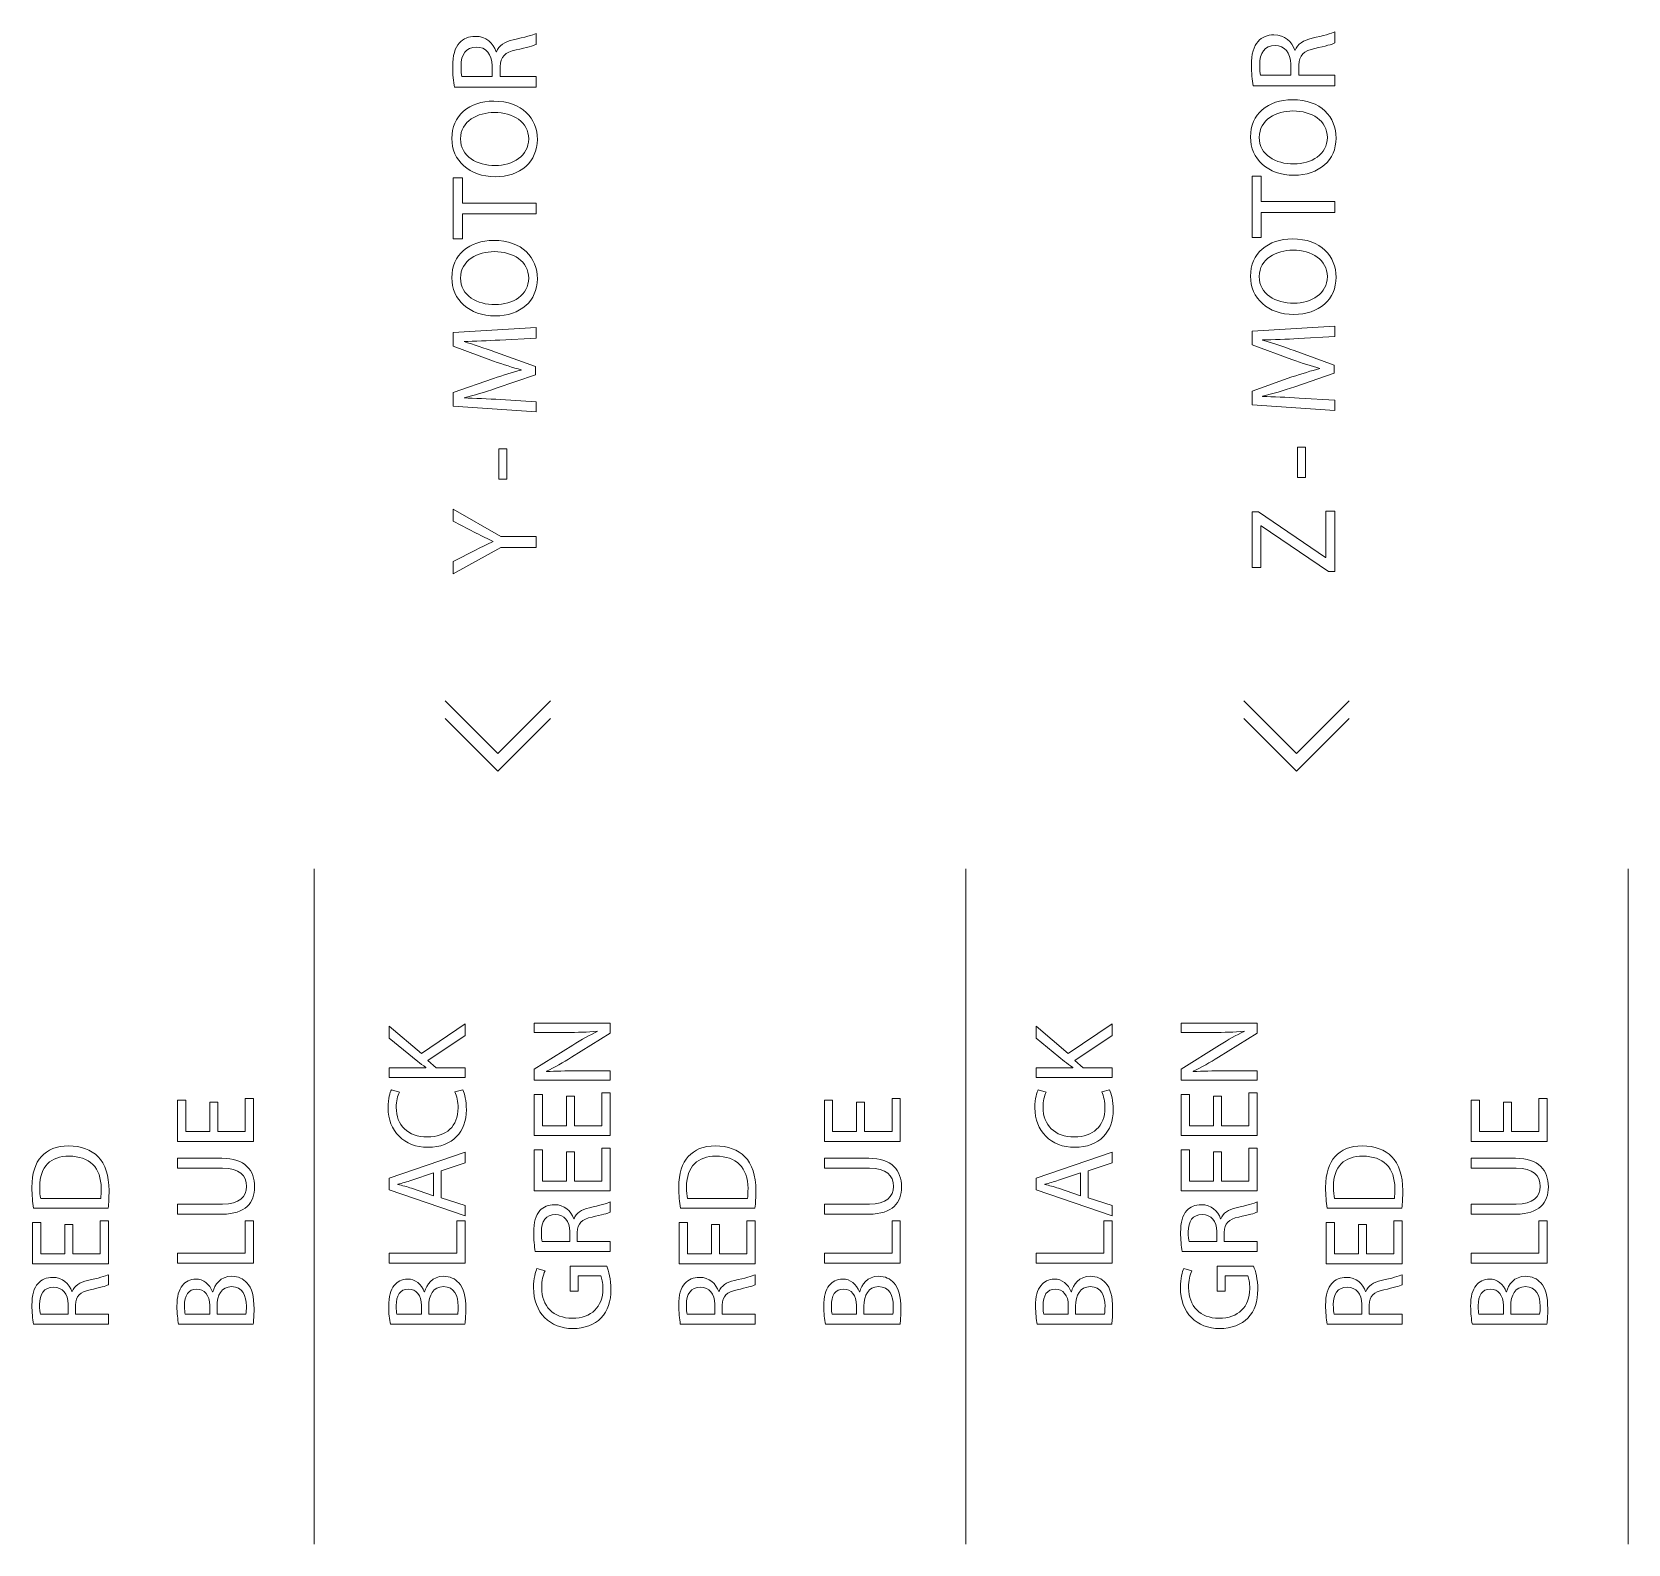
# Model space of a CAD drawing. Header units: millimetres. Extents: x 24 to 1189, y 23 to 872.
# Drawn here: x 439.79 to 483.81, y 675.82 to 717.54 of the extents above; entities that cross this region are included whole.
import ezdxf

# ---------------------------------------------------------------- set-up
doc = ezdxf.new("R2010")
doc.units = ezdxf.units.MM
doc.layers.add('New Bottom Board Text', color=5, linetype='CONTINUOUS', lineweight=0, true_color=0x0000ff)

msp = doc.modelspace()

# ---------------------------------------------------------------- linework, layer by layer
at = {"layer": 'New Bottom Board Text', "color": 5, "true_color": 0x0000ff}
for points in [[(453.695, 717.502), (453.695, 717.197)], [(475.723, 717.542), (475.723, 717.238)], [(452.599, 716.994), (452.609, 716.994)], [(474.627, 717.035), (474.637, 717.035)], [(452.707, 716.588), (452.707, 716.31), (453.695, 716.31), (453.695, 716.015), (451.445, 716.015), (451.445, 716.015)], [(451.651, 716.31), (452.484, 716.31), (452.484, 716.31)], [(452.484, 716.31), (452.484, 716.611)], [(474.735, 716.628), (474.735, 716.351), (475.723, 716.351), (475.723, 716.056), (473.473, 716.056), (473.473, 716.056)], [(473.679, 716.351), (474.511, 716.351), (474.511, 716.351)], [(474.511, 716.351), (474.511, 716.652)], [(452.531, 715.632), (452.531, 715.632)], [(474.559, 715.673), (474.559, 715.673)], [(452.565, 713.858), (452.565, 713.858)], [(474.593, 713.899), (474.593, 713.899)], [(451.665, 712.523), (451.665, 711.83), (451.414, 711.83), (451.414, 713.519), (451.665, 713.519), (451.665, 712.822), (453.696, 712.822), (453.696, 712.523), (451.665, 712.523), (451.665, 712.523)], [(473.692, 712.564), (473.692, 711.871), (473.442, 711.871), (473.442, 713.56), (473.692, 713.56), (473.692, 712.862), (475.723, 712.862), (475.723, 712.564), (473.692, 712.564), (473.692, 712.564)], [(452.531, 711.791), (452.531, 711.791)], [(474.559, 711.832), (474.559, 711.832)], [(452.565, 710.018), (452.565, 710.018)], [(474.593, 710.059), (474.593, 710.059)], [(452.518, 708.463), (451.414, 708.869), (451.414, 709.245), (453.696, 709.387), (453.696, 709.096), (452.694, 709.042), (452.694, 709.042)], [(474.545, 708.503), (473.442, 708.91), (473.442, 709.285), (475.723, 709.428), (475.723, 709.136), (474.721, 709.082), (474.721, 709.082)], [(451.709, 709.004), (451.709, 708.997)], [(473.736, 709.045), (473.736, 709.038)], [(452.575, 708.71), (453.682, 708.307), (453.682, 708.084), (452.596, 707.712)], [(474.603, 708.75), (475.71, 708.347), (475.71, 708.124), (474.623, 707.752)], [(452.718, 707.4), (453.696, 707.339), (453.696, 707.058), (451.414, 707.217), (451.414, 707.593), (452.518, 707.982)], [(453.286, 708.212), (453.286, 708.219)], [(474.745, 707.441), (475.723, 707.38), (475.723, 707.099), (473.442, 707.258), (473.442, 707.633), (474.545, 708.023)], [(475.314, 708.253), (475.314, 708.26)], [(451.709, 707.451), (451.709, 707.444)], [(473.736, 707.491), (473.736, 707.484)], [(452.673, 705.206), (452.673, 706.042), (452.89, 706.042), (452.89, 705.206), (452.673, 705.206), (452.673, 705.206)], [(474.701, 705.246), (474.701, 706.082), (474.918, 706.082), (474.918, 705.246), (474.701, 705.246), (474.701, 705.246)], [(452.044, 703.718), (451.414, 704.047), (451.414, 704.379), (452.724, 703.617), (453.695, 703.617), (453.695, 703.319), (453.696, 703.319)], [(475.551, 702.655), (473.699, 703.918), (473.689, 703.918), (473.689, 702.764), (473.442, 702.764), (473.442, 704.304), (473.621, 704.304), (475.466, 703.045), (475.476, 703.045), (475.476, 704.321), (475.723, 704.321), (475.723, 702.655), (475.551, 702.655), (475.551, 702.655)], [(452.514, 703.481), (452.514, 703.488)], [(453.696, 703.319), (452.728, 703.319), (451.414, 702.595), (451.414, 702.933), (452.044, 703.255)], [(454.096, 699.085), (452.642, 697.632), (451.189, 699.085)], [(476.123, 699.085), (474.67, 697.632), (473.217, 699.085)], [(454.096, 698.605), (452.642, 697.152), (451.189, 698.605)], [(476.123, 698.605), (474.67, 697.152), (473.217, 698.605)], [(447.574, 675.824), (447.574, 694.451)], [(465.553, 675.824), (465.553, 694.451)], [(483.814, 675.824), (483.814, 694.451)], [(450.433, 689.139), (449.648, 689.779), (449.648, 690.114), (450.536, 689.357), (451.74, 690.173), (451.74, 689.853), (450.713, 689.167), (450.942, 688.965), (451.74, 688.965), (451.74, 688.695), (449.648, 688.695), (449.648, 688.695)], [(454.523, 689.94), (453.647, 689.94), (453.647, 690.195), (455.74, 690.195), (455.74, 689.921), (454.678, 689.257)], [(455.386, 689.962), (455.383, 689.971)], [(468.274, 689.139), (467.488, 689.779), (467.488, 690.114), (468.376, 689.357), (469.581, 690.173), (469.581, 689.853), (468.553, 689.167), (468.783, 688.965), (469.581, 688.965), (469.581, 688.695), (467.488, 688.695), (467.488, 688.695)], [(472.363, 689.94), (471.488, 689.94), (471.488, 690.195), (473.58, 690.195), (473.58, 689.921), (472.518, 689.257)], [(473.227, 689.962), (473.223, 689.971)], [(455.74, 688.624), (453.647, 688.624), (453.647, 688.922), (454.706, 689.59)], [(473.58, 688.624), (471.488, 688.624), (471.488, 688.922), (472.547, 689.59)], [(449.648, 688.695), (449.648, 688.965), (450.657, 688.965), (450.657, 688.975)], [(467.488, 688.695), (467.488, 688.965), (468.497, 688.965), (468.497, 688.975)], [(453.98, 688.869), (453.983, 688.86)], [(454.846, 688.878), (455.74, 688.878), (455.74, 688.624), (455.74, 688.624)], [(471.82, 688.869), (471.823, 688.86)], [(472.686, 688.878), (473.58, 688.878), (473.58, 688.624), (473.58, 688.624)], [(444.919, 688.019), (444.919, 687.208), (445.674, 687.208), (445.674, 688.115), (445.9, 688.115), (445.9, 686.935), (443.807, 686.935), (443.807, 688.068), (444.034, 688.068), (444.034, 687.208), (444.696, 687.208), (444.696, 688.019), (444.919, 688.019), (444.919, 688.019)], [(449.707, 688.36), (449.927, 688.292)], [(451.458, 688.301), (451.675, 688.354), (451.675, 688.354)], [(454.759, 688.177), (454.759, 687.366), (455.514, 687.366), (455.514, 688.273), (455.74, 688.273), (455.74, 687.093), (453.647, 687.093), (453.647, 688.226), (453.874, 688.226), (453.874, 687.366), (454.535, 687.366), (454.535, 688.177), (454.759, 688.177), (454.759, 688.177)], [(462.759, 688.019), (462.759, 687.208), (463.514, 687.208), (463.514, 688.115), (463.74, 688.115), (463.74, 686.935), (461.647, 686.935), (461.647, 688.068), (461.874, 688.068), (461.874, 687.208), (462.536, 687.208), (462.536, 688.019), (462.759, 688.019), (462.759, 688.019)], [(467.547, 688.36), (467.767, 688.292)], [(469.298, 688.301), (469.515, 688.354), (469.515, 688.354)], [(472.599, 688.177), (472.599, 687.366), (473.354, 687.366), (473.354, 688.273), (473.58, 688.273), (473.58, 687.093), (471.487, 687.093), (471.487, 688.226), (471.714, 688.226), (471.714, 687.366), (472.376, 687.366), (472.376, 688.177), (472.599, 688.177), (472.599, 688.177)], [(480.599, 688.019), (480.599, 687.208), (481.354, 687.208), (481.354, 688.115), (481.581, 688.115), (481.581, 686.935), (479.488, 686.935), (479.488, 688.068), (479.715, 688.068), (479.715, 687.208), (480.376, 687.208), (480.376, 688.019), (480.599, 688.019), (480.599, 688.019)], [(454.759, 686.65), (454.759, 685.839), (455.514, 685.839), (455.514, 686.746), (455.74, 686.746), (455.74, 685.566), (453.647, 685.566), (453.647, 686.699), (453.874, 686.699), (453.874, 685.839), (454.535, 685.839), (454.535, 686.65), (454.759, 686.65), (454.759, 686.65)], [(472.599, 686.65), (472.599, 685.839), (473.354, 685.839), (473.354, 686.746), (473.58, 686.746), (473.58, 685.566), (471.487, 685.566), (471.487, 686.699), (471.714, 686.699), (471.714, 685.839), (472.376, 685.839), (472.376, 686.65), (472.599, 686.65), (472.599, 686.65)], [(445.05, 686.196), (443.808, 686.196), (443.808, 686.47), (445.031, 686.47)], [(451.082, 685.38), (451.74, 685.162), (451.74, 684.883), (449.648, 685.597), (449.648, 685.92), (451.74, 686.634), (451.74, 686.345), (451.082, 686.122), (451.082, 685.38), (451.082, 685.38)], [(462.89, 686.196), (461.647, 686.196), (461.647, 686.47), (462.871, 686.47)], [(468.922, 685.38), (469.581, 685.162), (469.581, 684.883), (467.488, 685.597), (467.488, 685.92), (469.581, 686.634), (469.581, 686.345), (468.922, 686.122), (468.922, 685.38), (468.922, 685.38)], [(480.73, 686.196), (479.488, 686.196), (479.488, 686.47), (480.711, 686.47)], [(450.265, 685.64), (450.871, 685.436), (450.871, 686.069), (450.871, 686.069)], [(450.871, 686.069), (450.269, 685.861)], [(468.106, 685.64), (468.711, 685.436), (468.711, 686.069), (468.711, 686.069)], [(468.711, 686.069), (468.109, 685.861)], [(449.886, 685.752), (449.886, 685.746)], [(467.727, 685.752), (467.727, 685.746)], [(441.894, 685.091), (439.839, 685.091), (439.839, 685.091)], [(440.034, 685.361), (441.689, 685.361), (441.689, 685.361)], [(443.808, 685.2), (445.05, 685.2)], [(445.04, 684.926), (443.808, 684.926), (443.808, 685.2), (443.808, 685.2)], [(455.74, 685.262), (455.74, 684.983)], [(459.734, 685.091), (457.679, 685.091), (457.679, 685.091)], [(457.874, 685.361), (459.529, 685.361), (459.529, 685.361)], [(461.647, 685.2), (462.89, 685.2)], [(462.88, 684.926), (461.647, 684.926), (461.647, 685.2), (461.647, 685.2)], [(473.58, 685.262), (473.58, 684.983)], [(477.574, 685.091), (475.519, 685.091), (475.519, 685.091)], [(475.715, 685.361), (477.37, 685.361), (477.37, 685.361)], [(479.488, 685.2), (480.73, 685.2)], [(480.72, 684.926), (479.488, 684.926), (479.488, 685.2), (479.488, 685.2)], [(440.919, 684.644), (440.919, 683.834), (441.674, 683.834), (441.674, 684.74), (441.9, 684.74), (441.9, 683.56), (439.808, 683.56), (439.808, 684.694), (440.034, 684.694), (440.034, 683.834), (440.696, 683.834), (440.696, 684.644), (440.919, 684.644), (440.919, 684.644)], [(443.808, 683.573), (443.808, 683.846), (445.674, 683.846), (445.674, 684.74), (445.9, 684.74), (445.9, 683.573), (443.808, 683.573), (443.808, 683.573)], [(449.648, 683.573), (449.648, 683.846), (451.514, 683.846), (451.514, 684.74), (451.74, 684.74), (451.74, 683.573), (449.648, 683.573), (449.648, 683.573)], [(454.734, 684.796), (454.743, 684.796)], [(458.759, 684.644), (458.759, 683.834), (459.514, 683.834), (459.514, 684.74), (459.74, 684.74), (459.74, 683.56), (457.647, 683.56), (457.647, 684.694), (457.874, 684.694), (457.874, 683.834), (458.535, 683.834), (458.535, 684.644), (458.759, 684.644), (458.759, 684.644)], [(461.647, 683.573), (461.647, 683.846), (463.514, 683.846), (463.514, 684.74), (463.74, 684.74), (463.74, 683.573), (461.647, 683.573), (461.647, 683.573)], [(467.488, 683.573), (467.488, 683.846), (469.354, 683.846), (469.354, 684.74), (469.581, 684.74), (469.581, 683.573), (467.488, 683.573), (467.488, 683.573)], [(472.575, 684.796), (472.584, 684.796)], [(476.6, 684.644), (476.6, 683.834), (477.354, 683.834), (477.354, 684.74), (477.581, 684.74), (477.581, 683.56), (475.488, 683.56), (475.488, 684.694), (475.715, 684.694), (475.715, 683.834), (476.376, 683.834), (476.376, 684.644), (476.6, 684.644), (476.6, 684.644)], [(479.488, 683.573), (479.488, 683.846), (481.354, 683.846), (481.354, 684.74), (481.581, 684.74), (481.581, 683.573), (479.488, 683.573), (479.488, 683.573)], [(454.834, 684.424), (454.834, 684.169), (455.74, 684.169), (455.74, 683.899), (453.675, 683.899), (453.675, 683.899)], [(453.865, 684.169), (454.629, 684.169), (454.629, 684.169)], [(454.629, 684.169), (454.629, 684.445)], [(472.674, 684.424), (472.674, 684.169), (473.58, 684.169), (473.58, 683.899), (471.516, 683.899), (471.516, 683.899)], [(471.705, 684.169), (472.469, 684.169), (472.469, 684.169)], [(472.469, 684.169), (472.469, 684.445)], [(441.9, 683.256), (441.9, 682.977)], [(453.722, 683.427), (453.943, 683.359)], [(455.483, 683.222), (454.859, 683.222), (454.859, 682.8), (454.641, 682.8), (454.641, 683.489), (455.647, 683.489), (455.647, 683.489)], [(459.74, 683.256), (459.74, 682.977)], [(471.562, 683.427), (471.783, 683.359)], [(473.323, 683.222), (472.699, 683.222), (472.699, 682.8), (472.481, 682.8), (472.481, 683.489), (473.487, 683.489), (473.487, 683.489)], [(477.58, 683.256), (477.58, 682.977)], [(440.895, 682.791), (440.904, 682.791)], [(444.773, 682.781), (444.782, 682.781)], [(450.613, 682.781), (450.622, 682.781)], [(458.734, 682.791), (458.744, 682.791)], [(462.613, 682.781), (462.622, 682.781)], [(468.454, 682.781), (468.463, 682.781)], [(476.575, 682.791), (476.584, 682.791)], [(480.454, 682.781), (480.463, 682.781)], [(440.994, 682.418), (440.994, 682.163), (441.9, 682.163), (441.9, 681.893), (439.836, 681.893), (439.836, 681.893)], [(440.789, 682.163), (440.789, 682.44)], [(444.696, 682.163), (444.696, 682.409)], [(444.897, 682.387), (444.897, 682.163), (445.695, 682.163), (445.695, 682.163)], [(450.536, 682.163), (450.536, 682.409)], [(450.737, 682.387), (450.737, 682.163), (451.535, 682.163), (451.535, 682.163)], [(458.833, 682.418), (458.833, 682.163), (459.74, 682.163), (459.74, 681.893), (457.675, 681.893), (457.675, 681.893)], [(458.629, 682.163), (458.629, 682.44)], [(462.536, 682.163), (462.536, 682.409)], [(462.737, 682.387), (462.737, 682.163), (463.535, 682.163), (463.535, 682.163)], [(468.376, 682.163), (468.376, 682.409)], [(468.578, 682.387), (468.578, 682.163), (469.376, 682.163), (469.376, 682.163)], [(476.674, 682.418), (476.674, 682.163), (477.581, 682.163), (477.581, 681.893), (475.516, 681.893), (475.516, 681.893)], [(476.469, 682.163), (476.469, 682.44)], [(480.376, 682.163), (480.376, 682.409)], [(480.578, 682.387), (480.578, 682.163), (481.375, 682.163), (481.375, 682.163)], [(440.025, 682.163), (440.789, 682.163), (440.789, 682.163)], [(444.018, 682.163), (444.696, 682.163), (444.696, 682.163)], [(449.859, 682.163), (450.536, 682.163), (450.536, 682.163)], [(457.865, 682.163), (458.629, 682.163), (458.629, 682.163)], [(461.859, 682.163), (462.536, 682.163), (462.536, 682.163)], [(467.699, 682.163), (468.376, 682.163), (468.376, 682.163)], [(475.705, 682.163), (476.469, 682.163), (476.469, 682.163)], [(479.699, 682.163), (480.376, 682.163), (480.376, 682.163)], [(445.894, 681.893), (443.839, 681.893), (443.839, 681.893)], [(451.734, 681.893), (449.679, 681.893), (449.679, 681.893)], [(463.734, 681.893), (461.679, 681.893), (461.679, 681.893)], [(469.574, 681.893), (467.519, 681.893), (467.519, 681.893)], [(481.574, 681.893), (479.519, 681.893), (479.519, 681.893)]]:
    msp.add_lwpolyline(points, dxfattribs=at)
for points in [[(451.397, 716.581), (451.397, 716.896), (451.458, 717.102), (451.583, 717.241)], [(451.583, 717.241), (451.685, 717.353), (451.841, 717.42), (452.02, 717.42)], [(452.051, 717.126), (451.756, 717.126), (451.627, 716.913), (451.627, 716.601)], [(452.02, 717.42), (452.318, 717.42), (452.518, 717.231), (452.599, 716.994)], [(452.484, 716.611), (452.484, 716.926), (452.311, 717.126), (452.051, 717.126)], [(452.609, 716.994), (452.67, 717.166), (452.832, 717.272), (453.069, 717.325)], [(453.069, 717.325), (453.387, 717.4), (453.608, 717.454), (453.695, 717.502)], [(453.695, 717.197), (453.628, 717.16), (453.435, 717.109), (453.15, 717.048)], [(473.425, 716.622), (473.425, 716.937), (473.486, 717.143), (473.611, 717.282)], [(473.611, 717.282), (473.713, 717.393), (473.869, 717.461), (474.048, 717.461)], [(474.078, 717.167), (473.784, 717.167), (473.655, 716.954), (473.655, 716.642)], [(474.048, 717.461), (474.346, 717.461), (474.545, 717.272), (474.627, 717.035)], [(474.511, 716.652), (474.511, 716.967), (474.339, 717.167), (474.078, 717.167)], [(474.637, 717.035), (474.698, 717.207), (474.86, 717.312), (475.097, 717.366)], [(475.097, 717.366), (475.415, 717.441), (475.636, 717.495), (475.723, 717.542)], [(475.723, 717.238), (475.656, 717.2), (475.463, 717.15), (475.178, 717.089)], [(453.15, 717.048), (452.835, 716.98), (452.717, 716.855), (452.707, 716.588)], [(475.178, 717.089), (474.864, 717.021), (474.745, 716.896), (474.735, 716.628)], [(451.445, 716.015), (451.418, 716.165), (451.397, 716.381), (451.397, 716.581)], [(451.627, 716.601), (451.627, 716.459), (451.638, 716.361), (451.651, 716.31)], [(473.473, 716.056), (473.446, 716.205), (473.425, 716.422), (473.425, 716.622)], [(473.655, 716.642), (473.655, 716.5), (473.665, 716.401), (473.679, 716.351)], [(451.374, 714.603), (451.374, 715.229), (451.851, 715.632), (452.531, 715.632)], [(452.531, 715.632), (453.313, 715.632), (453.733, 715.155), (453.733, 714.572)], [(473.401, 714.644), (473.401, 715.27), (473.879, 715.673), (474.559, 715.673)], [(474.572, 715.361), (474.116, 715.361), (473.642, 715.124), (473.642, 714.633)], [(474.559, 715.673), (475.341, 715.673), (475.761, 715.195), (475.761, 714.613)], [(475.52, 714.63), (475.52, 715.097), (475.09, 715.361), (474.572, 715.361)], [(452.545, 715.321), (452.088, 715.321), (451.614, 715.084), (451.614, 714.593)], [(453.493, 714.59), (453.493, 715.057), (453.063, 715.321), (452.545, 715.321)], [(452.572, 713.547), (451.848, 713.547), (451.374, 713.994), (451.374, 714.603)], [(451.614, 714.593), (451.614, 714.102), (452.067, 713.858), (452.565, 713.858)], [(452.565, 713.858), (453.056, 713.858), (453.493, 714.122), (453.493, 714.59)], [(453.733, 714.572), (453.733, 713.967), (453.262, 713.547), (452.572, 713.547)], [(474.6, 713.587), (473.875, 713.587), (473.401, 714.034), (473.401, 714.644)], [(473.642, 714.633), (473.642, 714.143), (474.095, 713.899), (474.593, 713.899)], [(474.593, 713.899), (475.084, 713.899), (475.52, 714.163), (475.52, 714.63)], [(475.761, 714.613), (475.761, 714.007), (475.29, 713.587), (474.6, 713.587)], [(451.374, 710.762), (451.374, 711.389), (451.851, 711.791), (452.531, 711.791)], [(452.545, 711.48), (452.088, 711.48), (451.614, 711.243), (451.614, 710.752)], [(452.531, 711.791), (453.313, 711.791), (453.733, 711.314), (453.733, 710.732)], [(453.493, 710.749), (453.493, 711.216), (453.063, 711.48), (452.545, 711.48)], [(473.401, 710.803), (473.401, 711.429), (473.879, 711.832), (474.559, 711.832)], [(474.572, 711.521), (474.116, 711.521), (473.642, 711.284), (473.642, 710.793)], [(474.559, 711.832), (475.341, 711.832), (475.761, 711.355), (475.761, 710.773)], [(475.52, 710.79), (475.52, 711.257), (475.09, 711.521), (474.572, 711.521)], [(452.572, 709.706), (451.848, 709.706), (451.374, 710.153), (451.374, 710.762)], [(451.614, 710.752), (451.614, 710.261), (452.067, 710.018), (452.565, 710.018)], [(452.565, 710.018), (453.056, 710.018), (453.493, 710.282), (453.493, 710.749)], [(453.733, 710.732), (453.733, 710.126), (453.262, 709.706), (452.572, 709.706)], [(474.6, 709.747), (473.875, 709.747), (473.401, 710.194), (473.401, 710.803)], [(473.642, 710.793), (473.642, 710.302), (474.095, 710.059), (474.593, 710.059)], [(474.593, 710.059), (475.084, 710.059), (475.52, 710.322), (475.52, 710.79)], [(475.761, 710.773), (475.761, 710.167), (475.29, 709.747), (474.6, 709.747)], [(452.694, 709.042), (452.376, 709.025), (451.99, 709.004), (451.709, 709.004)], [(451.709, 708.997), (451.973, 708.916), (452.26, 708.825), (452.575, 708.71)], [(474.721, 709.082), (474.403, 709.065), (474.017, 709.045), (473.736, 709.045)], [(473.736, 709.038), (474.001, 708.957), (474.288, 708.865), (474.603, 708.75)], [(453.286, 708.219), (453.056, 708.28), (452.805, 708.361), (452.518, 708.463)], [(475.314, 708.26), (475.084, 708.321), (474.833, 708.402), (474.545, 708.503)], [(452.518, 707.982), (452.799, 708.077), (453.049, 708.151), (453.286, 708.212)], [(474.545, 708.023), (474.826, 708.117), (475.076, 708.192), (475.314, 708.253)], [(452.596, 707.712), (452.271, 707.603), (451.979, 707.515), (451.709, 707.451)], [(451.709, 707.444), (451.993, 707.437), (452.372, 707.42), (452.718, 707.4)], [(474.623, 707.752), (474.298, 707.644), (474.007, 707.556), (473.736, 707.491)], [(473.736, 707.484), (474.021, 707.478), (474.4, 707.461), (474.745, 707.441)], [(452.514, 703.488), (452.365, 703.549), (452.216, 703.63), (452.044, 703.718)], [(452.044, 703.255), (452.216, 703.339), (452.355, 703.41), (452.514, 703.481)], [(455.383, 689.971), (455.104, 689.946), (454.849, 689.94), (454.523, 689.94)], [(454.706, 689.59), (454.952, 689.742), (455.172, 689.866), (455.386, 689.962)], [(473.223, 689.971), (472.944, 689.946), (472.689, 689.94), (472.363, 689.94)], [(472.547, 689.59), (472.792, 689.742), (473.012, 689.866), (473.227, 689.962)], [(450.657, 688.975), (450.576, 689.03), (450.501, 689.086), (450.433, 689.139)], [(454.678, 689.257), (454.445, 689.111), (454.206, 688.971), (453.98, 688.869)], [(468.497, 688.975), (468.416, 689.03), (468.342, 689.086), (468.274, 689.139)], [(472.518, 689.257), (472.285, 689.111), (472.047, 688.971), (471.82, 688.869)], [(453.983, 688.86), (454.246, 688.875), (454.498, 688.878), (454.846, 688.878)], [(471.823, 688.86), (472.087, 688.875), (472.338, 688.878), (472.686, 688.878)], [(449.614, 687.863), (449.614, 688.121), (449.669, 688.288), (449.707, 688.36)], [(449.927, 688.292), (449.877, 688.193), (449.84, 688.047), (449.84, 687.873)], [(451.545, 687.857), (451.545, 688.025), (451.51, 688.193), (451.458, 688.301)], [(451.675, 688.354), (451.725, 688.258), (451.775, 688.056), (451.775, 687.801)], [(467.454, 687.863), (467.454, 688.121), (467.51, 688.288), (467.547, 688.36)], [(467.767, 688.292), (467.718, 688.193), (467.68, 688.047), (467.68, 687.873)], [(469.385, 687.857), (469.385, 688.025), (469.351, 688.193), (469.298, 688.301)], [(469.515, 688.354), (469.565, 688.258), (469.615, 688.056), (469.615, 687.801)], [(450.713, 686.77), (450.054, 686.77), (449.614, 687.215), (449.614, 687.863)], [(449.84, 687.873), (449.84, 687.382), (450.154, 687.056), (450.703, 687.056)], [(450.703, 687.056), (451.219, 687.056), (451.545, 687.351), (451.545, 687.857)], [(451.775, 687.801), (451.775, 687.211), (451.402, 686.77), (450.713, 686.77)], [(468.553, 686.77), (467.895, 686.77), (467.454, 687.215), (467.454, 687.863)], [(467.68, 687.873), (467.68, 687.382), (467.994, 687.056), (468.544, 687.056)], [(468.544, 687.056), (469.059, 687.056), (469.385, 687.351), (469.385, 687.857)], [(469.615, 687.801), (469.615, 687.211), (469.242, 686.77), (468.553, 686.77)], [(440.053, 686.513), (440.224, 686.702), (440.466, 686.811), (440.804, 686.811)], [(440.804, 686.811), (441.146, 686.811), (441.425, 686.702), (441.618, 686.51)], [(457.893, 686.513), (458.064, 686.702), (458.306, 686.811), (458.644, 686.811)], [(458.644, 686.811), (458.986, 686.811), (459.265, 686.702), (459.458, 686.51)], [(475.733, 686.513), (475.904, 686.702), (476.146, 686.811), (476.484, 686.811)], [(476.484, 686.811), (476.826, 686.811), (477.106, 686.702), (477.298, 686.51)], [(439.792, 685.665), (439.792, 686.054), (439.885, 686.33), (440.053, 686.513)], [(440.814, 686.525), (440.32, 686.529), (440.006, 686.249), (440.006, 685.678)], [(441.702, 685.634), (441.702, 686.215), (441.379, 686.525), (440.814, 686.525)], [(441.618, 686.51), (441.813, 686.311), (441.919, 685.988), (441.919, 685.581)], [(445.031, 686.47), (445.674, 686.47), (445.934, 686.131), (445.934, 685.678)], [(457.632, 685.665), (457.632, 686.054), (457.725, 686.33), (457.893, 686.513)], [(458.654, 686.525), (458.16, 686.529), (457.846, 686.249), (457.846, 685.678)], [(459.542, 685.634), (459.542, 686.215), (459.218, 686.525), (458.654, 686.525)], [(459.458, 686.51), (459.653, 686.311), (459.759, 685.988), (459.759, 685.581)], [(462.871, 686.47), (463.514, 686.47), (463.774, 686.131), (463.774, 685.678)], [(475.472, 685.665), (475.472, 686.054), (475.566, 686.33), (475.733, 686.513)], [(476.494, 686.525), (476, 686.529), (475.687, 686.249), (475.687, 685.678)], [(477.382, 685.634), (477.382, 686.215), (477.059, 686.525), (476.494, 686.525)], [(477.298, 686.51), (477.494, 686.311), (477.6, 685.988), (477.6, 685.581)], [(480.711, 686.47), (481.354, 686.47), (481.615, 686.131), (481.615, 685.678)], [(445.714, 685.687), (445.714, 685.994), (445.509, 686.196), (445.05, 686.196)], [(450.269, 685.861), (450.132, 685.814), (450.008, 685.783), (449.886, 685.752)], [(463.554, 685.687), (463.554, 685.994), (463.349, 686.196), (462.89, 686.196)], [(468.109, 685.861), (467.972, 685.814), (467.848, 685.783), (467.727, 685.752)], [(481.394, 685.687), (481.394, 685.994), (481.189, 686.196), (480.73, 686.196)], [(439.839, 685.091), (439.811, 685.255), (439.792, 685.451), (439.792, 685.665)], [(440.006, 685.678), (440.006, 685.538), (440.019, 685.432), (440.034, 685.361)], [(441.689, 685.361), (441.699, 685.429), (441.702, 685.529), (441.702, 685.634)], [(441.919, 685.581), (441.919, 685.386), (441.91, 685.228), (441.894, 685.091)], [(445.934, 685.678), (445.934, 685.25), (445.692, 684.926), (445.04, 684.926)], [(445.05, 685.2), (445.515, 685.2), (445.714, 685.408), (445.714, 685.687)], [(449.886, 685.746), (450.008, 685.715), (450.138, 685.684), (450.265, 685.64)], [(457.679, 685.091), (457.651, 685.255), (457.632, 685.451), (457.632, 685.665)], [(457.846, 685.678), (457.846, 685.538), (457.859, 685.432), (457.874, 685.361)], [(459.529, 685.361), (459.538, 685.429), (459.542, 685.529), (459.542, 685.634)], [(459.759, 685.581), (459.759, 685.386), (459.75, 685.228), (459.734, 685.091)], [(463.774, 685.678), (463.774, 685.25), (463.532, 684.926), (462.88, 684.926)], [(462.89, 685.2), (463.355, 685.2), (463.554, 685.408), (463.554, 685.687)], [(467.727, 685.746), (467.848, 685.715), (467.979, 685.684), (468.106, 685.64)], [(475.519, 685.091), (475.491, 685.255), (475.472, 685.451), (475.472, 685.665)], [(475.687, 685.678), (475.687, 685.538), (475.699, 685.432), (475.715, 685.361)], [(477.37, 685.361), (477.379, 685.429), (477.382, 685.529), (477.382, 685.634)], [(477.6, 685.581), (477.6, 685.386), (477.59, 685.228), (477.574, 685.091)], [(481.615, 685.678), (481.615, 685.25), (481.373, 684.926), (480.72, 684.926)], [(480.73, 685.2), (481.196, 685.2), (481.394, 685.408), (481.394, 685.687)], [(453.632, 684.418), (453.632, 684.706), (453.688, 684.896), (453.803, 685.023)], [(453.803, 685.023), (453.896, 685.125), (454.038, 685.187), (454.203, 685.187)], [(454.203, 685.187), (454.477, 685.187), (454.66, 685.014), (454.734, 684.796)], [(454.743, 684.796), (454.799, 684.955), (454.948, 685.051), (455.166, 685.101)], [(455.166, 685.101), (455.458, 685.169), (455.659, 685.218), (455.74, 685.262)], [(455.74, 684.983), (455.678, 684.948), (455.501, 684.902), (455.24, 684.846)], [(471.472, 684.418), (471.472, 684.706), (471.528, 684.896), (471.643, 685.023)], [(471.643, 685.023), (471.736, 685.125), (471.879, 685.187), (472.044, 685.187)], [(472.044, 685.187), (472.317, 685.187), (472.5, 685.014), (472.575, 684.796)], [(472.584, 684.796), (472.64, 684.955), (472.789, 685.051), (473.006, 685.101)], [(473.006, 685.101), (473.298, 685.169), (473.5, 685.218), (473.58, 685.262)], [(473.58, 684.983), (473.519, 684.948), (473.341, 684.902), (473.081, 684.846)], [(454.231, 684.917), (453.961, 684.917), (453.843, 684.722), (453.843, 684.436)], [(454.629, 684.445), (454.629, 684.734), (454.47, 684.917), (454.231, 684.917)], [(455.24, 684.846), (454.952, 684.784), (454.843, 684.669), (454.834, 684.424)], [(472.072, 684.917), (471.802, 684.917), (471.684, 684.722), (471.684, 684.436)], [(472.469, 684.445), (472.469, 684.734), (472.31, 684.917), (472.072, 684.917)], [(473.081, 684.846), (472.792, 684.784), (472.683, 684.669), (472.674, 684.424)], [(453.675, 683.899), (453.65, 684.036), (453.632, 684.234), (453.632, 684.418)], [(453.843, 684.436), (453.843, 684.306), (453.853, 684.216), (453.865, 684.169)], [(471.516, 683.899), (471.491, 684.036), (471.472, 684.234), (471.472, 684.418)], [(471.684, 684.436), (471.684, 684.306), (471.693, 684.216), (471.705, 684.169)], [(441.326, 683.095), (441.618, 683.163), (441.82, 683.213), (441.9, 683.256)], [(453.626, 682.903), (453.626, 683.145), (453.679, 683.337), (453.722, 683.427)], [(453.943, 683.359), (453.89, 683.247), (453.853, 683.107), (453.853, 682.896)], [(455.539, 682.862), (455.539, 683.039), (455.514, 683.16), (455.483, 683.222)], [(455.647, 683.489), (455.693, 683.368), (455.762, 683.126), (455.762, 682.843)], [(459.166, 683.095), (459.458, 683.163), (459.66, 683.213), (459.74, 683.256)], [(471.466, 682.903), (471.466, 683.145), (471.519, 683.337), (471.562, 683.427)], [(471.783, 683.359), (471.73, 683.247), (471.693, 683.107), (471.693, 682.896)], [(473.379, 682.862), (473.379, 683.039), (473.354, 683.16), (473.323, 683.222)], [(473.487, 683.489), (473.534, 683.368), (473.602, 683.126), (473.602, 682.843)], [(477.006, 683.095), (477.298, 683.163), (477.5, 683.213), (477.58, 683.256)], [(439.792, 682.412), (439.792, 682.701), (439.848, 682.89), (439.963, 683.017)], [(439.963, 683.017), (440.056, 683.12), (440.199, 683.182), (440.364, 683.182)], [(440.392, 682.912), (440.122, 682.912), (440.004, 682.716), (440.004, 682.43)], [(440.364, 683.182), (440.637, 683.182), (440.82, 683.008), (440.895, 682.791)], [(440.789, 682.44), (440.789, 682.729), (440.63, 682.912), (440.392, 682.912)], [(440.904, 682.791), (440.96, 682.949), (441.109, 683.045), (441.326, 683.095)], [(441.401, 682.84), (441.112, 682.778), (441.003, 682.664), (440.994, 682.418)], [(441.9, 682.977), (441.839, 682.943), (441.662, 682.896), (441.401, 682.84)], [(443.792, 682.387), (443.792, 682.657), (443.839, 682.831), (443.945, 682.958)], [(443.945, 682.958), (444.025, 683.067), (444.149, 683.135), (444.314, 683.135)], [(444.342, 682.859), (444.099, 682.859), (444, 682.676), (444, 682.403)], [(444.314, 683.135), (444.519, 683.135), (444.696, 682.999), (444.773, 682.781)], [(444.696, 682.409), (444.696, 682.691), (444.543, 682.859), (444.342, 682.859)], [(444.782, 682.781), (444.829, 682.98), (444.994, 683.213), (445.304, 683.213)], [(445.301, 682.927), (445.018, 682.927), (444.897, 682.682), (444.897, 682.387)], [(445.708, 682.39), (445.708, 682.67), (445.605, 682.927), (445.301, 682.927)], [(445.304, 683.213), (445.484, 683.213), (445.624, 683.142), (445.723, 683.033)], [(445.723, 683.033), (445.857, 682.89), (445.919, 682.654), (445.919, 682.312)], [(449.632, 682.387), (449.632, 682.657), (449.679, 682.831), (449.784, 682.958)], [(449.784, 682.958), (449.865, 683.067), (449.989, 683.135), (450.154, 683.135)], [(450.182, 682.859), (449.94, 682.859), (449.84, 682.676), (449.84, 682.403)], [(450.154, 683.135), (450.359, 683.135), (450.536, 682.999), (450.613, 682.781)], [(450.536, 682.409), (450.536, 682.691), (450.383, 682.859), (450.182, 682.859)], [(450.622, 682.781), (450.669, 682.98), (450.834, 683.213), (451.144, 683.213)], [(451.141, 682.927), (450.859, 682.927), (450.737, 682.682), (450.737, 682.387)], [(451.548, 682.39), (451.548, 682.67), (451.445, 682.927), (451.141, 682.927)], [(451.144, 683.213), (451.324, 683.213), (451.464, 683.142), (451.563, 683.033)], [(451.563, 683.033), (451.697, 682.89), (451.759, 682.654), (451.759, 682.312)], [(454.707, 681.769), (454.082, 681.769), (453.626, 682.201), (453.626, 682.903)], [(453.853, 682.896), (453.853, 682.387), (454.169, 682.055), (454.694, 682.055)], [(454.694, 682.055), (455.225, 682.055), (455.539, 682.372), (455.539, 682.862)], [(455.762, 682.843), (455.762, 682.527), (455.681, 682.266), (455.486, 682.061)], [(457.632, 682.412), (457.632, 682.701), (457.688, 682.89), (457.803, 683.017)], [(457.803, 683.017), (457.896, 683.12), (458.039, 683.182), (458.204, 683.182)], [(458.231, 682.912), (457.961, 682.912), (457.843, 682.716), (457.843, 682.43)], [(458.204, 683.182), (458.477, 683.182), (458.66, 683.008), (458.734, 682.791)], [(458.629, 682.44), (458.629, 682.729), (458.47, 682.912), (458.231, 682.912)], [(458.744, 682.791), (458.8, 682.949), (458.949, 683.045), (459.166, 683.095)], [(459.24, 682.84), (458.952, 682.778), (458.843, 682.664), (458.833, 682.418)], [(459.74, 682.977), (459.678, 682.943), (459.501, 682.896), (459.24, 682.84)], [(461.632, 682.387), (461.632, 682.657), (461.679, 682.831), (461.784, 682.958)], [(461.784, 682.958), (461.865, 683.067), (461.989, 683.135), (462.154, 683.135)], [(462.182, 682.859), (461.94, 682.859), (461.84, 682.676), (461.84, 682.403)], [(462.154, 683.135), (462.359, 683.135), (462.536, 682.999), (462.613, 682.781)], [(462.536, 682.409), (462.536, 682.691), (462.384, 682.859), (462.182, 682.859)], [(462.622, 682.781), (462.669, 682.98), (462.833, 683.213), (463.144, 683.213)], [(463.141, 682.927), (462.859, 682.927), (462.737, 682.682), (462.737, 682.387)], [(463.548, 682.39), (463.548, 682.67), (463.445, 682.927), (463.141, 682.927)], [(463.144, 683.213), (463.324, 683.213), (463.464, 683.142), (463.563, 683.033)], [(463.563, 683.033), (463.697, 682.89), (463.759, 682.654), (463.759, 682.312)], [(467.473, 682.387), (467.473, 682.657), (467.519, 682.831), (467.625, 682.958)], [(467.625, 682.958), (467.705, 683.067), (467.829, 683.135), (467.994, 683.135)], [(468.022, 682.859), (467.78, 682.859), (467.68, 682.676), (467.68, 682.403)], [(467.994, 683.135), (468.199, 683.135), (468.376, 682.999), (468.454, 682.781)], [(468.376, 682.409), (468.376, 682.691), (468.224, 682.859), (468.022, 682.859)], [(468.463, 682.781), (468.509, 682.98), (468.674, 683.213), (468.984, 683.213)], [(468.981, 682.927), (468.699, 682.927), (468.578, 682.682), (468.578, 682.387)], [(469.388, 682.39), (469.388, 682.67), (469.286, 682.927), (468.981, 682.927)], [(468.984, 683.213), (469.164, 683.213), (469.304, 683.142), (469.404, 683.033)], [(469.404, 683.033), (469.537, 682.89), (469.599, 682.654), (469.599, 682.312)], [(472.547, 681.769), (471.922, 681.769), (471.466, 682.201), (471.466, 682.903)], [(471.693, 682.896), (471.693, 682.387), (472.01, 682.055), (472.534, 682.055)], [(472.534, 682.055), (473.065, 682.055), (473.379, 682.372), (473.379, 682.862)], [(473.602, 682.843), (473.602, 682.527), (473.521, 682.266), (473.326, 682.061)], [(475.472, 682.412), (475.472, 682.701), (475.528, 682.89), (475.643, 683.017)], [(475.643, 683.017), (475.736, 683.12), (475.879, 683.182), (476.044, 683.182)], [(476.072, 682.912), (475.801, 682.912), (475.684, 682.716), (475.684, 682.43)], [(476.044, 683.182), (476.317, 683.182), (476.5, 683.008), (476.575, 682.791)], [(476.469, 682.44), (476.469, 682.729), (476.31, 682.912), (476.072, 682.912)], [(476.584, 682.791), (476.64, 682.949), (476.789, 683.045), (477.006, 683.095)], [(477.081, 682.84), (476.792, 682.778), (476.683, 682.664), (476.674, 682.418)], [(477.58, 682.977), (477.518, 682.943), (477.342, 682.896), (477.081, 682.84)], [(479.472, 682.387), (479.472, 682.657), (479.519, 682.831), (479.624, 682.958)], [(479.624, 682.958), (479.705, 683.067), (479.829, 683.135), (479.994, 683.135)], [(480.022, 682.859), (479.78, 682.859), (479.68, 682.676), (479.68, 682.403)], [(479.994, 683.135), (480.199, 683.135), (480.376, 682.999), (480.454, 682.781)], [(480.376, 682.409), (480.376, 682.691), (480.224, 682.859), (480.022, 682.859)], [(480.463, 682.781), (480.509, 682.98), (480.674, 683.213), (480.985, 683.213)], [(480.981, 682.927), (480.699, 682.927), (480.578, 682.682), (480.578, 682.387)], [(481.388, 682.39), (481.388, 682.67), (481.286, 682.927), (480.981, 682.927)], [(480.985, 683.213), (481.164, 683.213), (481.304, 683.142), (481.404, 683.033)], [(481.404, 683.033), (481.537, 682.89), (481.599, 682.654), (481.599, 682.312)], [(439.836, 681.893), (439.811, 682.03), (439.792, 682.229), (439.792, 682.412)], [(440.004, 682.43), (440.004, 682.3), (440.013, 682.21), (440.025, 682.163)], [(443.839, 681.893), (443.811, 682.011), (443.792, 682.201), (443.792, 682.387)], [(444, 682.403), (444, 682.278), (444.009, 682.207), (444.018, 682.163)], [(445.695, 682.163), (445.704, 682.219), (445.708, 682.294), (445.708, 682.39)], [(449.679, 681.893), (449.651, 682.011), (449.632, 682.201), (449.632, 682.387)], [(449.84, 682.403), (449.84, 682.278), (449.849, 682.207), (449.859, 682.163)], [(451.535, 682.163), (451.545, 682.219), (451.548, 682.294), (451.548, 682.39)], [(457.675, 681.893), (457.651, 682.03), (457.632, 682.229), (457.632, 682.412)], [(457.843, 682.43), (457.843, 682.3), (457.853, 682.21), (457.865, 682.163)], [(461.679, 681.893), (461.651, 682.011), (461.632, 682.201), (461.632, 682.387)], [(461.84, 682.403), (461.84, 682.278), (461.849, 682.207), (461.859, 682.163)], [(463.535, 682.163), (463.545, 682.219), (463.548, 682.294), (463.548, 682.39)], [(467.519, 681.893), (467.491, 682.011), (467.473, 682.201), (467.473, 682.387)], [(467.68, 682.403), (467.68, 682.278), (467.69, 682.207), (467.699, 682.163)], [(469.376, 682.163), (469.385, 682.219), (469.388, 682.294), (469.388, 682.39)], [(475.516, 681.893), (475.491, 682.03), (475.472, 682.229), (475.472, 682.412)], [(475.684, 682.43), (475.684, 682.3), (475.693, 682.21), (475.705, 682.163)], [(479.519, 681.893), (479.491, 682.011), (479.472, 682.201), (479.472, 682.387)], [(479.68, 682.403), (479.68, 682.278), (479.69, 682.207), (479.699, 682.163)], [(481.375, 682.163), (481.385, 682.219), (481.388, 682.294), (481.388, 682.39)], [(445.919, 682.312), (445.919, 682.126), (445.907, 681.983), (445.894, 681.893)], [(451.759, 682.312), (451.759, 682.126), (451.747, 681.983), (451.734, 681.893)], [(455.486, 682.061), (455.312, 681.881), (455.032, 681.769), (454.707, 681.769)], [(463.759, 682.312), (463.759, 682.126), (463.747, 681.983), (463.734, 681.893)], [(469.599, 682.312), (469.599, 682.126), (469.587, 681.983), (469.574, 681.893)], [(473.326, 682.061), (473.152, 681.881), (472.873, 681.769), (472.547, 681.769)], [(481.599, 682.312), (481.599, 682.126), (481.587, 681.983), (481.574, 681.893)]]:
    msp.add_open_spline(points, degree=3, dxfattribs=at)

doc.saveas('drawing.dxf')
